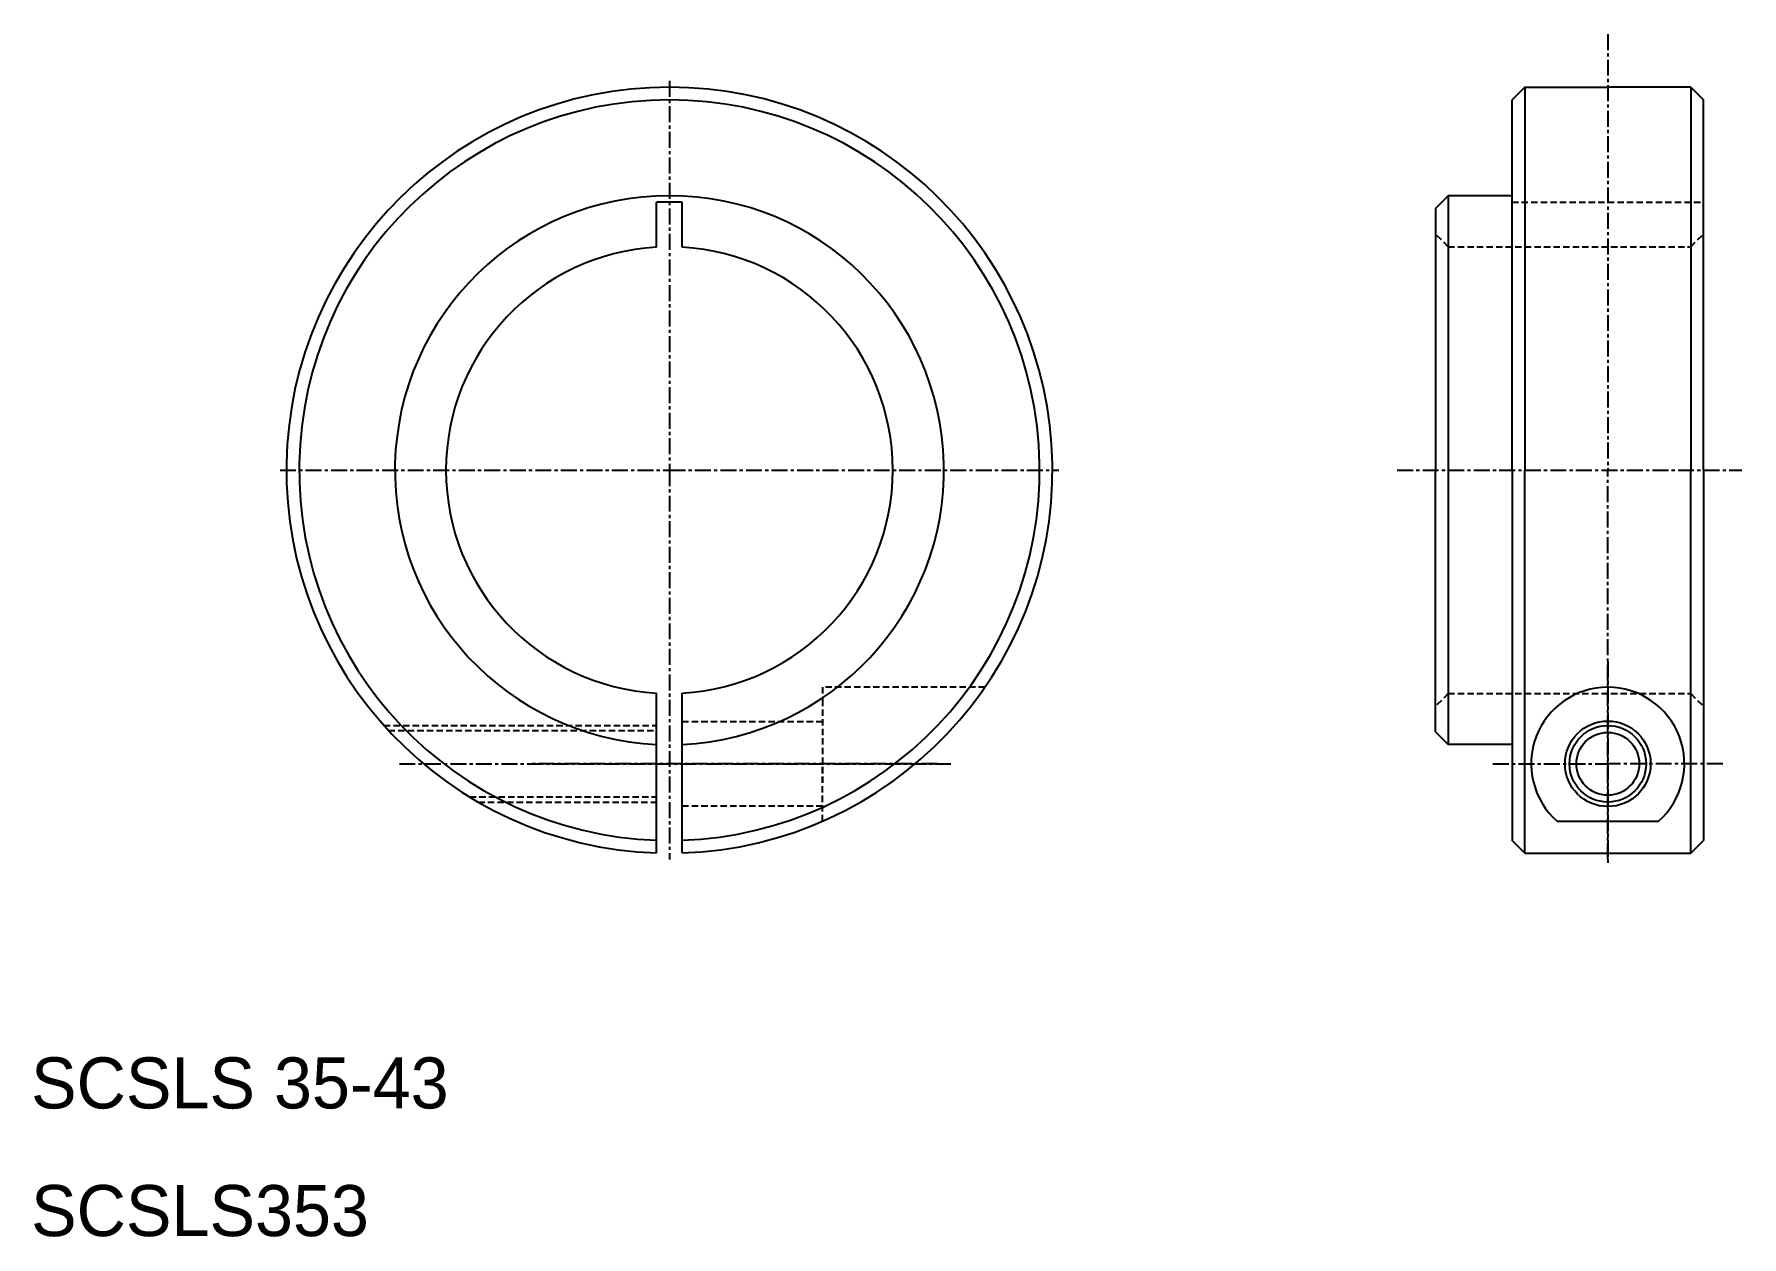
# Model space of a CAD drawing. Extents: x 10 to 144, y 10 to 104.
import ezdxf

# ---------------------------------------------------------------- set-up
doc = ezdxf.new("R2010")
doc.units = 0
doc.linetypes.add('CENTER', pattern=[2, 1.25, -0.25, 0.25, -0.25])
doc.linetypes.add('DASHED', pattern=[0.75, 0.5, -0.25])
doc.layers.get('0').update_dxf_attribs({"linetype": 'CONTINUOUS'})
doc.layers.add('CENTER', color=1, linetype='CENTER')

msp = doc.modelspace()

# ---------------------------------------------------------------- linework, layer by layer
at = {"color": 7, "linetype": 'CONTINUOUS'}
for p, q in [((127, 100), (126, 99)), ((126, 91.5), (126, 99)), ((127, 100), (133.5, 100)), ((127, 100), (127, 70)), ((140, 100), (133.5, 100)), ((140, 100), (140, 70)), ((140, 100), (141, 99)), ((141, 70), (141, 99)), ((61, 91), (59, 91)), ((59, 87.471405), (59, 91)), ((61, 87.471405), (61, 91)), ((121, 91.5), (120, 90.5)), ((126, 91.5), (121, 91.5)), ((121, 91.5), (121, 48.5)), ((126, 70), (126, 91.5)), ((120, 90.5), (120, 70)), ((120, 49.5), (120, 70)), ((126, 70), (126, 48.5)), ((126, 70), (126, 48.5)), ((127, 40), (127, 70)), ((140, 40), (140, 70)), ((141, 70), (141, 41)), ((59, 40.016671), (59, 52.528595)), ((61, 40.016671), (61, 52.528595)), ((61, 40.016671), (61, 51.026334)), ((120, 49.5), (121, 48.5)), ((126, 48.5), (121, 48.5)), ((126, 48.5), (126, 41)), ((129.526224, 42.504546), (137.473776, 42.504546)), ((127, 40), (126, 41)), ((140, 40), (141, 41)), ((127, 40), (140, 40))]:
    msp.add_line(p, q, dxfattribs=at)
at = {"color": 3, "linetype": 'DASHED'}
for p, q in [((126, 91), (141, 91)), ((121, 87.5), (120, 88.5)), ((140, 87.5), (141, 88.5)), ((121, 87.5), (140, 87.5)), ((84.718414, 53), (72, 53)), ((72, 53), (72, 52)), ((121, 52.5), (120, 51.5)), ((121, 52.5), (140, 52.5)), ((140, 52.5), (141, 51.5)), ((72, 52), (72, 45.504546)), ((37.63932, 50), (59, 50)), ((38.003637, 49.6), (59, 49.6)), ((61, 50.3), (72, 50.3)), ((72, 42.504546), (72, 47)), ((44.359028, 44.4), (59, 44.4)), ((45.03337, 44), (59, 44)), ((61, 43.7), (72, 43.7))]:
    msp.add_line(p, q, dxfattribs=at)
at = {"color": 7, "linetype": 'CONTINUOUS'}
for radius in [3.35, 2.4585]:
    msp.add_circle((133.5, 47), radius, dxfattribs=at)
at = {"color": 3, "linetype": 'CONTINUOUS'}
msp.add_circle((133.5, 47), 3, dxfattribs=at)
at = {"color": 7, "linetype": 'CONTINUOUS'}
for centre, radius, start, end in [((60, 70), 30, 271.910213, 268.089787), ((60, 70), 29, 271.976108, 268.023892), ((60, 70), 21.5, 272.66588176, 267.33411824), ((60, 70), 17.5, 93.275829, 266.724171), ((60, 70), 17.5, 273.275829, 86.724171), ((133.5, 47), 6, 311.47520853, 228.52479147)]:
    msp.add_arc(centre, radius, start, end, dxfattribs=at)
at = {"layer": 'CENTER', "color": 1, "linetype": 'CENTER'}
for p, q in [((133.5, 104.153887), (133.5, 70)), ((60, 100.5), (60, 70)), ((29.5, 70), (60, 70)), ((60, 70), (90.5, 70)), ((60, 70), (60, 39.5)), ((117, 70), (144, 70)), ((133.5, 39.5), (133.5, 70)), ((133.5, 55), (133.5, 39)), ((38.848298, 47), (82.031226, 47)), ((81, 47), (49, 47)), ((81, 47), (69, 47)), ((124.5, 47), (133.5, 47)), ((142.5, 47), (133.5, 47))]:
    msp.add_line(p, q, dxfattribs=at)

# ---------------------------------------------------------------- texts
at = {"color": 7, "linetype": 'CONTINUOUS'}
for s, p in [('SCSLS 35-43', (10, 20)), ('SCSLS353', (10, 10))]:
    msp.add_text(s, height=4, dxfattribs=at).set_placement(p)

doc.saveas('drawing.dxf')
